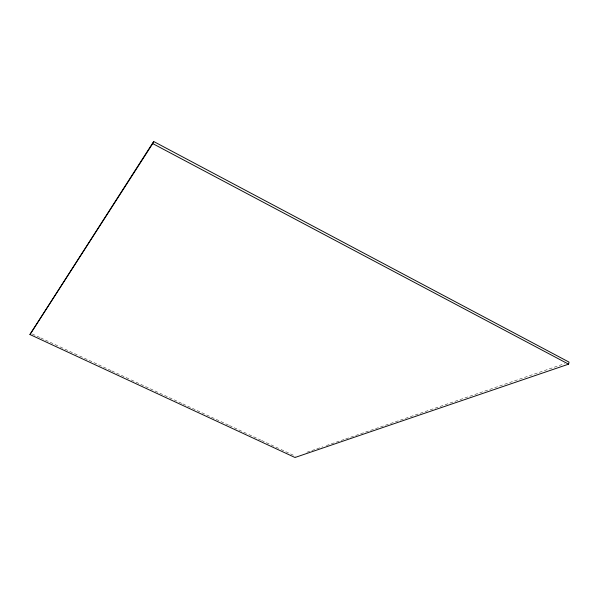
<?xml version="1.0" encoding="UTF-8"?>
<svg xmlns="http://www.w3.org/2000/svg" width="599" height="599" viewBox="0 0 599 599"><rect width="100%" height="100%" fill="white"/><g stroke="black" fill="none" stroke-linecap="round" stroke-linejoin="round"><path stroke-width="0.45" stroke-dasharray="3 2.25" d="M306.92 452.238L322.801 446.779M326.335 445.566L344.867 439.194M345.75 438.887L564.64 363.638M32.271 333.965L39.886 337.507M40.732 337.896L59.346 346.544M60.192 346.933L78.813 355.581M79.66 355.971L110.965 370.511M111.811 370.908L130.432 379.549M131.278 379.946L182.051 403.524M182.897 403.913L228.593 425.14M229.439 425.53L248.053 434.178M248.899 434.567L260.745 440.07M261.591 440.467L280.212 449.108M281.058 449.505L295.442 456.183"/><path stroke-width="0.9" d="M568.571 364.162L569.05 362.125L153.673 141.506L29.95 334.512L295 457.494L568.571 364.162L152.73 143.588L29.95 334.512M152.73 143.588L153.673 141.506"/></g></svg>
